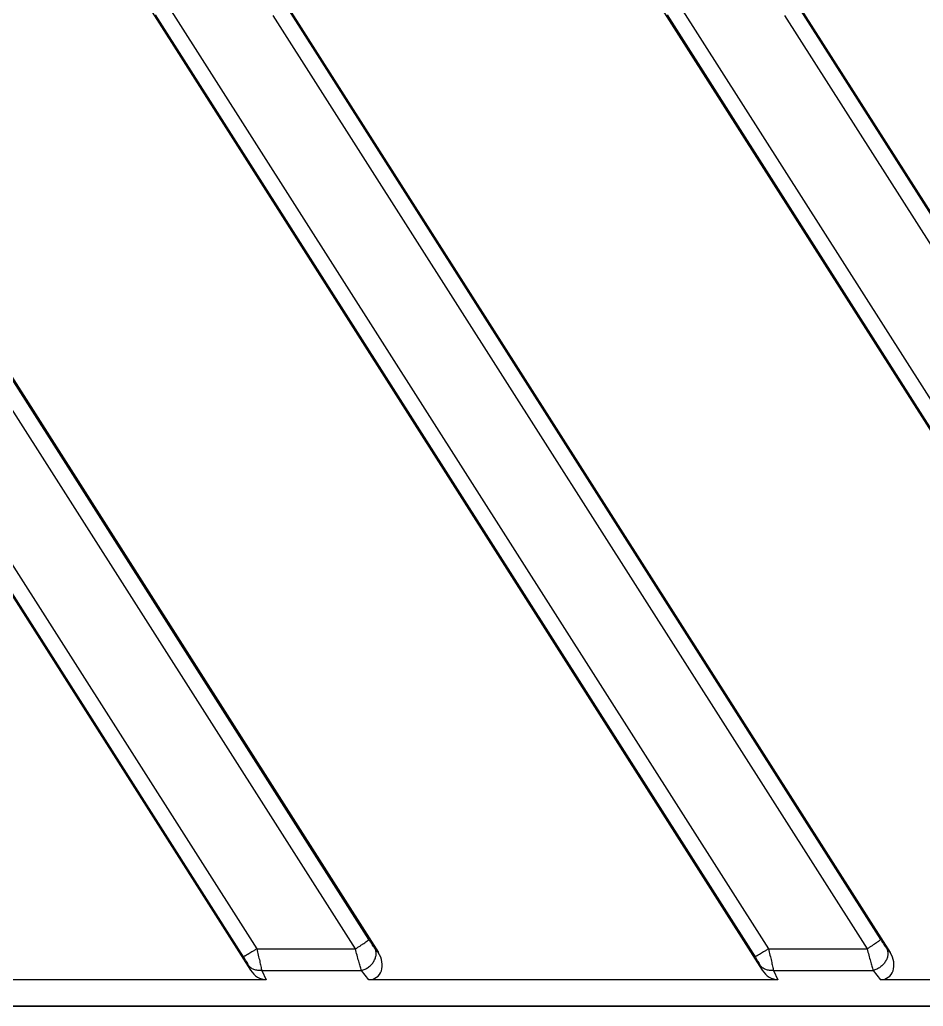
# Model space of a CAD drawing. Header units: millimetres. Extents: x 1409 to 26878, y 589 to 5187.
# Drawn here: x 14863.16 to 14880.12, y 2925.1 to 2943.61 of the extents above; entities that cross this region are included whole.
import ezdxf

# ---------------------------------------------------------------- set-up
doc = ezdxf.new("R2010")
doc.units = ezdxf.units.MM

# ---------------------------------------------------------------- blocks, each defined once
blk = doc.blocks.new('1111')
at = {"color": 7, "linetype": 'Continuous'}
for p, q in [((16002.781, 7051.634), (16602.781, 7051.634)), ((16003.885, 6845.483), (16086.921, 6715.143)), ((16003.365, 6842.204), (16084.523, 6714.812)), ((16003.365, 6827.129), (16074.919, 6714.812)), ((16003.885, 6815.332), (16067.713, 6715.143)), ((16003.365, 6812.053), (16065.315, 6714.812)), ((16044.028, 6767.395), (16077.317, 6715.143)), ((16063.778, 6732.88), (16075.034, 6715.211)), ((16065.985, 6732.894), (16077.14, 6715.385)), ((16073.382, 6732.88), (16084.638, 6715.211)), ((16075.589, 6732.894), (16086.744, 6715.385)), ((16067.536, 6715.385), (16056.467, 6732.76)), ((16063.526, 6732.733), (16074.783, 6715.064)), ((16065.733, 6732.72), (16076.887, 6715.211)), ((16073.131, 6732.733), (16084.387, 6715.064)), ((16075.337, 6732.72), (16086.491, 6715.211)), ((16067.283, 6715.211), (16056.214, 6732.585)), ((16055.082, 6731.454), (16065.43, 6715.211)), ((16054.867, 6731.251), (16065.179, 6715.064)), ((16065.43, 6715.211), (16067.283, 6715.211)), ((16067.713, 6715.143), (16067.647, 6715.224)), ((16075.034, 6715.211), (16076.887, 6715.211)), ((16077.251, 6715.224), (16077.317, 6715.143)), ((16065.272, 6714.903), (16065.315, 6714.812)), ((16065.524, 6714.808), (16065.606, 6714.633)), ((16065.524, 6714.808), (16067.395, 6714.808)), ((16067.535, 6714.633), (16067.395, 6714.808)), ((16074.876, 6714.903), (16074.919, 6714.812)), ((16075.128, 6714.808), (16075.21, 6714.633)), ((16075.128, 6714.808), (16076.999, 6714.808)), ((16076.999, 6714.808), (16077.139, 6714.633)), ((16065.606, 6714.633), (16057.914, 6714.633)), ((16075.21, 6714.633), (16067.535, 6714.633)), ((16084.814, 6714.633), (16077.139, 6714.633)), ((16602.781, 6714.134), (16002.781, 6714.134))]:
    blk.add_line(p, q, dxfattribs=at)
for centre, major_axis, ratio, start_param, end_param in [((16067.451, 6714.995), (-0.234, 0.314), 0.765335, -3.660421, -1.66705), ((16077.055, 6714.995), (-0.234, 0.314), 0.765335, -3.660421, -1.66705), ((16065.557, 6714.995), (-0.149, 0.341), 0.805684, -4.52125, -3.480622), ((16075.161, 6714.995), (-0.149, 0.341), 0.805684, -4.52125, -3.480622)]:
    blk.add_ellipse(centre, major_axis=major_axis, ratio=ratio, start_param=start_param, end_param=end_param, dxfattribs=at)
for points, knots in [([(16067.283, 6715.211), (16067.299, 6715.221), (16067.33, 6715.241), (16067.375, 6715.27), (16067.417, 6715.298), (16067.45, 6715.32), (16067.473, 6715.336), (16067.487, 6715.347), (16067.5, 6715.356), (16067.512, 6715.365), (16067.521, 6715.372), (16067.528, 6715.377), (16067.532, 6715.381), (16067.535, 6715.384), (16067.535, 6715.385), (16067.536, 6715.385)], [0, 0, 0, 0, 0.183496, 0.361452, 0.527479, 0.675749, 0.741551, 0.800996, 0.853574, 0.898813, 0.936329, 0.965817, 0.987051, 0.994553, 1, 1, 1, 1]), ([(16067.647, 6715.224), (16067.639, 6715.235), (16067.622, 6715.258), (16067.595, 6715.296), (16067.565, 6715.339), (16067.546, 6715.37), (16067.536, 6715.385)], [0, 0, 0, 0, 0.202514, 0.446198, 0.71616, 1, 1, 1, 1]), ([(16077.14, 6715.385), (16077.139, 6715.385), (16077.139, 6715.384), (16077.136, 6715.381), (16077.132, 6715.377), (16077.125, 6715.372), (16077.116, 6715.365), (16077.105, 6715.356), (16077.092, 6715.347), (16077.077, 6715.336), (16077.054, 6715.32), (16077.021, 6715.298), (16076.979, 6715.27), (16076.934, 6715.241), (16076.903, 6715.221), (16076.887, 6715.211)], [0, 0, 0, 0, 0.005447, 0.012949, 0.034183, 0.063671, 0.101187, 0.146426, 0.199004, 0.258449, 0.324251, 0.472521, 0.638548, 0.816504, 1, 1, 1, 1]), ([(16077.14, 6715.385), (16077.15, 6715.37), (16077.169, 6715.339), (16077.199, 6715.296), (16077.226, 6715.258), (16077.243, 6715.235), (16077.251, 6715.224)], [0, 0, 0, 0, 0.283805, 0.553751, 0.79746, 1, 1, 1, 1]), ([(16065.43, 6715.211), (16065.415, 6715.201), (16065.385, 6715.182), (16065.341, 6715.155), (16065.3, 6715.13), (16065.269, 6715.111), (16065.246, 6715.098), (16065.231, 6715.09), (16065.218, 6715.083), (16065.206, 6715.076), (16065.197, 6715.071), (16065.189, 6715.068), (16065.184, 6715.066), (16065.18, 6715.065), (16065.179, 6715.064), (16065.179, 6715.064)], [0, 0, 0, 0, 0.185904, 0.364799, 0.530709, 0.67822, 0.743524, 0.802455, 0.854544, 0.899355, 0.936537, 0.96581, 0.98697, 0.994492, 1, 1, 1, 1]), ([(16065.43, 6715.211), (16065.44, 6715.171), (16065.459, 6715.095), (16065.485, 6714.986), (16065.504, 6714.903), (16065.516, 6714.845), (16065.521, 6714.82), (16065.524, 6714.808)], [0, 0, 0, 0, 0.296022, 0.572054, 0.811812, 0.913254, 1, 1, 1, 1]), ([(16067.395, 6714.808), (16067.387, 6714.833), (16067.369, 6714.891), (16067.343, 6714.985), (16067.313, 6715.094), (16067.293, 6715.171), (16067.283, 6715.211)], [0, 0, 0, 0, 0.190071, 0.429924, 0.705099, 1, 1, 1, 1]), ([(16067.395, 6714.808), (16067.418, 6714.813), (16067.465, 6714.829), (16067.529, 6714.866), (16067.585, 6714.915), (16067.629, 6714.973), (16067.659, 6715.037), (16067.674, 6715.103), (16067.671, 6715.167), (16067.657, 6715.207), (16067.647, 6715.224)], [0, 0, 0, 0, 0.129809, 0.263366, 0.397768, 0.529923, 0.657166, 0.777794, 0.891554, 1, 1, 1, 1]), ([(16075.034, 6715.211), (16075.019, 6715.201), (16074.989, 6715.182), (16074.945, 6715.155), (16074.904, 6715.13), (16074.873, 6715.111), (16074.85, 6715.098), (16074.835, 6715.09), (16074.822, 6715.083), (16074.81, 6715.076), (16074.801, 6715.071), (16074.793, 6715.068), (16074.788, 6715.066), (16074.785, 6715.065), (16074.783, 6715.064), (16074.783, 6715.064)], [0, 0, 0, 0, 0.185904, 0.364799, 0.530709, 0.67822, 0.743524, 0.802455, 0.854544, 0.899355, 0.936537, 0.96581, 0.98697, 0.994492, 1, 1, 1, 1]), ([(16075.034, 6715.211), (16075.044, 6715.171), (16075.063, 6715.095), (16075.089, 6714.986), (16075.108, 6714.903), (16075.12, 6714.845), (16075.126, 6714.82), (16075.128, 6714.808)], [0, 0, 0, 0, 0.296022, 0.572054, 0.811812, 0.913254, 1, 1, 1, 1]), ([(16076.887, 6715.211), (16076.897, 6715.171), (16076.917, 6715.094), (16076.947, 6714.985), (16076.973, 6714.891), (16076.991, 6714.833), (16076.999, 6714.808)], [0, 0, 0, 0, 0.294855, 0.570015, 0.8099, 1, 1, 1, 1]), ([(16077.251, 6715.224), (16077.261, 6715.207), (16077.275, 6715.167), (16077.278, 6715.103), (16077.263, 6715.037), (16077.233, 6714.973), (16077.189, 6714.915), (16077.133, 6714.866), (16077.069, 6714.829), (16077.022, 6714.813), (16076.999, 6714.808)], [0, 0, 0, 0, 0.108446, 0.222206, 0.342834, 0.470077, 0.602232, 0.736634, 0.870191, 1, 1, 1, 1]), ([(16065.179, 6715.064), (16065.188, 6715.049), (16065.207, 6715.02), (16065.233, 6714.977), (16065.252, 6714.943), (16065.264, 6714.919), (16065.27, 6714.908), (16065.272, 6714.903)], [0, 0, 0, 0, 0.288365, 0.562002, 0.805684, 0.910388, 1, 1, 1, 1]), ([(16074.783, 6715.064), (16074.792, 6715.049), (16074.811, 6715.02), (16074.837, 6714.977), (16074.856, 6714.943), (16074.869, 6714.919), (16074.874, 6714.908), (16074.876, 6714.903)], [0, 0, 0, 0, 0.288365, 0.562002, 0.805684, 0.910388, 1, 1, 1, 1]), ([(16065.524, 6714.808), (16065.499, 6714.805), (16065.449, 6714.804), (16065.379, 6714.82), (16065.317, 6714.853), (16065.285, 6714.885), (16065.272, 6714.903)], [0, 0, 0, 0, 0.266688, 0.522215, 0.765823, 1, 1, 1, 1]), ([(16075.128, 6714.808), (16075.103, 6714.805), (16075.053, 6714.804), (16074.983, 6714.82), (16074.921, 6714.853), (16074.889, 6714.885), (16074.876, 6714.903)], [0, 0, 0, 0, 0.266688, 0.522215, 0.765823, 1, 1, 1, 1])]:
    blk.add_open_spline(points, degree=3, knots=knots, dxfattribs=at)
blk = doc.blocks.new('*U147')
blk.add_blockref('1111', (-16308.281, -6888.884))
blk = doc.blocks.new('*U148')
at = {"color": 0, "linetype": 'ByBlock', "lineweight": -2, "transparency": 16777216}
for p in [(0, 675), (0, 337.5)]:
    blk.add_blockref('*U147', p, dxfattribs=at)

msp = doc.modelspace()

# ---------------------------------------------------------------- block references
msp.add_blockref('*U148', (15110.4576, 2424.8499))

doc.saveas('drawing.dxf')
